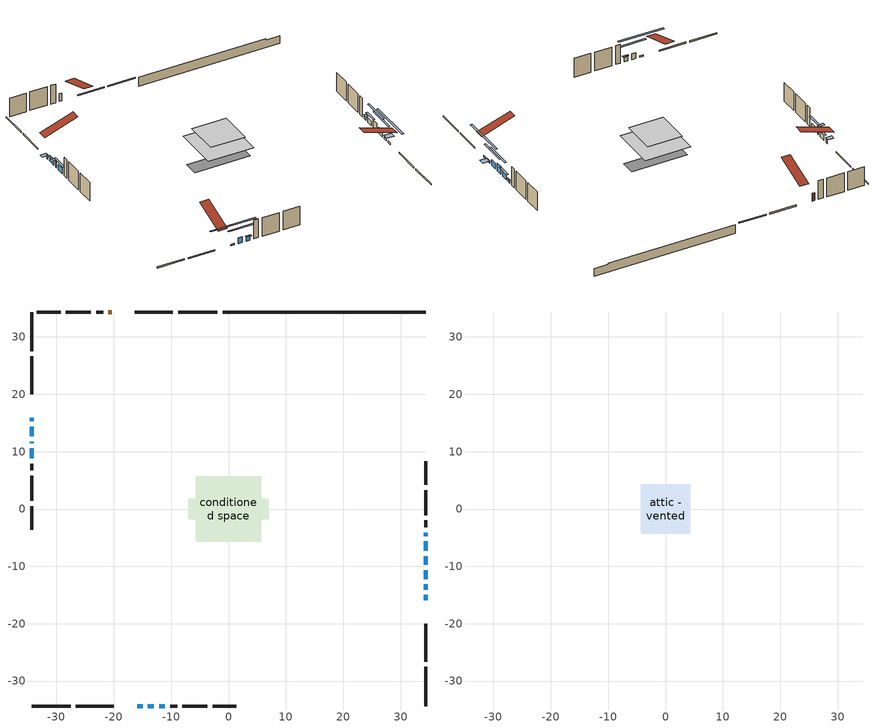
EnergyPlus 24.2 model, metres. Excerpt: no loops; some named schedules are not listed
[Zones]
conditioned space
 floor outside (Floor1 construction): -2.13,-2.13 -2.13,2.13 2.13,2.13 2.13,-2.13 z0.45
 floor adiabatic (AdiabaticFloorConstruction): -5.7,-5.7 -5.7,5.7 5.7,5.7 5.7,-5.7 z2.89
 floor foundation (Slab1 construction): -7.01,-1.83 -7.01,1.83 7.01,1.83 7.01,-1.83 z-1.88
 wall outside (RimJoist1 construction): -1.93,34.35 -8.75,34.35 / -34.35,-34.35 -27.53,-34.35 / -34.35,34.35 -34.35,27.53 / 34.35,-34.35 34.35,-27.53 z0.45:0.75
 wall outside (RimJoist2 construction): -9.68,34.35 -16.31,34.35 / -26.6,-34.35 -19.97,-34.35 / -34.35,26.6 -34.35,19.97 / 34.35,-26.6 34.35,-19.97 z0.45:0.75
 wall outside (AdiabaticWallConstruction 1): -20.38,34.35 -20.95,34.35 z0.45:2.48
 wall outside (AdiabaticWallConstruction): -34.35,15.91 -34.35,15.3 z0.45:1.42; -34.35,14.37 -34.35,12.67 / -34.35,10.56 -34.35,8.85 z0.45:1.8; 34.35,-15.91 34.35,-14.99 / 34.35,-14.06 34.35,-13.15 z0.45:0.96; -15.91,-34.35 -14.99,-34.35 z0.45:0.78; 34.35,-12.22 34.35,-10.67 / -14.06,-34.35 -13,-34.35 z0.45:1.95; 34.35,-9.74 34.35,-8.22 / -34.35,11.74 -34.35,11.48 z0.45:2.48; 34.35,-7.29 34.35,-5.64 z0.45:1.62; 34.35,-4.71 34.35,-4.12 z0.45:1.16; -12.07,-34.35 -11.1,-34.35 z0.45:1.57
 wall outside (Wall1 construction): -21.88,34.35 -23.07,34.35 / -10.17,-34.35 -8.98,-34.35 / -34.35,7.93 -34.35,6.73 / 34.35,-3.19 34.35,-2 z0.45:5.33
 wall outside (Wall2 construction): -24,34.35 -28.35,34.35 / -8.05,-34.35 -3.7,-34.35 / -34.35,5.8 -34.35,1.45 / 34.35,-1.07 34.35,3.28 z0.45:5.33
 wall outside (Wall3 construction): -29.28,34.35 -33.42,34.35 / -2.77,-34.35 1.38,-34.35 / -34.35,0.52 -34.35,-3.62 / 34.35,4.21 34.35,8.35 z0.45:5.33
 wall foundation (FoundationWall1 construction): -1,34.35,-1.88 -1,34.35,0.45 30.82,34.35,0.45 30.82,34.35,0.1 34.35,34.35,0.1 34.35,34.35,-1.88
 window (WindowConstruction 9): -34.35,15.91 -34.35,15.3 z0.45:1.42
 window (WindowConstruction 8): -34.35,14.37 -34.35,12.67 z0.45:1.8
 window (WindowConstruction 10): 34.35,-15.91 34.35,-14.99 z0.45:0.96
 window (WindowConstruction 11): 34.35,-14.06 34.35,-13.15 z0.45:0.96
 window (WindowConstruction 12): -15.91,-34.35 -14.99,-34.35 z0.45:0.78
 window (WindowConstruction): 34.35,-12.22 34.35,-10.67 z0.45:1.95
 window (WindowConstruction 1): 34.35,-9.74 34.35,-8.22 z0.45:2.48
 window (WindowConstruction 2): -14.06,-34.35 -13,-34.35 z0.45:1.95
 window (WindowConstruction 3): -34.35,11.74 -34.35,11.49 z0.45:2.48
 window (WindowConstruction 4): 34.35,-7.29 34.35,-5.64 z0.45:1.62
 window (WindowConstruction 5): 34.35,-4.71 34.35,-4.12 z0.45:1.16
 window (WindowConstruction 6): -12.07,-34.35 -11.1,-34.35 z0.45:1.57
 window (WindowConstruction 7): -34.35,10.56 -34.35,8.86 z0.45:1.8
 door (Door): -20.38,34.35 -20.95,34.35 z0.45:2.48
 ceiling adiabatic (AdiabaticFloorConstruction): 5.7,-5.7 5.7,5.7 -5.7,5.7 -5.7,-5.7 z2.89
attic - vented
 floor to conditioned space (Floor2 construction Reversed): -4.3,-4.3 -4.3,4.3 4.3,4.3 4.3,-4.3 z5.33
 roof outside (Roof1 construction): -19.45,34.35,5.33 -19.45,25.97,8.12 -17.24,25.97,8.12 -17.24,34.35,5.33; -16.84,-34.35,5.33 -16.84,-25.97,8.12 -19.05,-25.97,8.12 -19.05,-34.35,5.33; -34.35,16.84,5.33 -25.97,16.84,8.12 -25.97,19.05,8.12 -34.35,19.05,5.33; 34.35,-16.84,5.33 25.97,-16.84,8.12 25.97,-19.05,8.12 34.35,-19.05,5.33
shading: -34.35,15.1 -34.35,16.11 -35.87,16.11 -35.87,15.1 z1.62; -34.35,12.47 -34.35,14.57 -34.76,14.57 -34.76,12.47 z2; 34.35,-9.76 34.35,-21.14 34.76,-21.14 34.76,-9.76 z6.19; 34.35,-12.95 34.35,-14.26 36.18,-14.26 36.18,-12.95 z1.16; -9.76,-34.35 -21.14,-34.35 -21.14,-34.76 -9.76,-34.76 z6.01; 34.35,-8.03 34.35,-14.86 34.76,-14.86 34.76,-8.03 z4.59; 34.35,-5.58 34.35,-12.38 34.76,-12.38 34.76,-5.58 z5.12; -10.36,-34.35 -16.7,-34.35 -16.7,-34.76 -10.36,-34.76 z4.59; -34.35,11.28 -34.35,11.94 -35.87,11.94 -35.87,11.28 z2.68; 34.35,-4.83 34.35,-8.1 34.76,-8.1 34.76,-4.83 z2.43; 34.35,-3.92 34.35,-4.91 34.76,-4.91 34.76,-3.92 z1.36; -10.9,-34.35 -12.27,-34.35 -12.27,-34.76 -10.9,-34.76 z1.77; -34.35,7.74 -34.35,11.67 -34.76,11.67 -34.76,7.74 z2.92
[Building]
Building 1: Terrain=Suburbs
[Site:Location]
Toronto Intl AP_ON: Latitude {deg}=43.68; Longitude {deg}=-79.63; Time Zone {hr}=-5; Elevation {m}=173; Keep Site Location Information=Yes
[Site:GroundTemperature:Shallow]
4.59119, 2.66285, 2.50842, 3.42352, 7.09712, 10.7536, 13.9236, 15.9317, 16.1023, 14.4691, 11.3799, 7.83558
[Site:WaterMainsTemperature]
Calculation Method=Schedule; Temperature Schedule=mains temperature schedule
[Material] Roughness=Rough; Thermal Absorptance=0.9
Name | Thickness {m} | Conductivity {W/m-K} | Density {kg/m3} | Specific Heat {J/kg-K} | Solar Absorptance | Visible Absorptance
asphalt or fiberglass shingles | 0.00635 | 0.162714 | 1121.4 | 1465.45 | 0.4 | 0.4
ceiling loosefill ins | 0.169333 | 0.0480833 | 16.02 | 1046.75 | 0.7 | 0.7
ceiling stud and cavity | 0.1397 | 0.154052 | 65.682 | 1177.47 | 0.7 | 0.7
concrete 4.0 in. | 0.1016 | 1.803125 | 2242.8 | 837.4 | 0.7 | 0.7
concrete 8.0 in. | 0.2032 | 1.803125 | 2242.8 | 837.4 | 0.7 | 0.7
door material | 0.04445 | 0.053851 | 512.64 | 1214.23 | 0.7 | 0.7
exterior vertical ins | 0.0457286 | 0.029427 | 32.04 | 1214.23 | 0.7 | 0.7
floor covering | 0.0127 | 0.0433444 | 54.468 | 1339.84 | 0.6 | 0.6
floor rigid ins | 0.103632 | 0.029427 | 32.04 | 1214.23 | 0.7 | 0.7
floor rigid ins 1; wall rigid ins | 0.512978 | 0.029427 | 32.04 | 1214.23 | 0.7 | 0.7
floor stud and cavity | 0.1397 | 0.209778 | 92.3553 | 1139.71 | 0.7 | 0.7
floor stud and cavity 1 | 0.1397 | 1.75129 | 37.0049 | 1207.88 | 0.7 | 0.7
furniture material conditioned space 1 | 0.1524 | 0.115458 | 640.8 | 1214.23 | 0.6 | 0.6
gypsum board | 0.0127 | 0.160291 | 801 | 837.4 | 0.6 | 0.6
gypsum board 1 | 0.0127 | 0.160291 | 801 | 837.4 | 0.7 | 0.7
osb sheathing 0.5 in. | 0.0127 | 0.115458 | 512.64 | 1214.23 | 0.7 | 0.7
osb sheathing 0.75 in. | 0.01905 | 0.115458 | 512.64 | 1214.23 | 0.7 | 0.7
osb sheathing 2.0 in. | 0.0508 | 0.115458 | 512.64 | 1214.23 | 0.7 | 0.7
rim joist rigid ins | 0.051816 | 0.029427 | 32.04 | 1214.23 | 0.7 | 0.7
rim joist stud and cavity | 0.0508 | 0.0405436 | 125.044 | 1163.47 | 0.6 | 0.6
rim joist stud and cavity 1 | 0.0508 | 0.275866 | 125.044 | 1163.47 | 0.6 | 0.6
wall stud and cavity | 0.1397 | 0.0812893 | 139.0536 | 1170.24 | 0.7 | 0.7
wall stud and cavity 1 | 0.1397 | 0.0809575 | 139.0536 | 1170.24 | 0.7 | 0.7
wall stud and cavity 2 | 0.0889 | 0.380278 | 52.3479 | 1209.89 | 0.7 | 0.7
wall stud and cavity 3 | 0.0889 | 0.391764 | 83.0341 | 1211.67 | 0.7 | 0.7
wood siding | 0.0254 | 0.102417 | 544.68 | 1172.36 | 0.4 | 0.4
wood siding 1; wood siding 2; wood siding 3 | 0.0254 | 0.102417 | 544.68 | 1172.36 | 0.7 | 0.7
[WindowMaterial:SimpleGlazingSystem]
Name | U-Factor {W/m2-K} | Solar Heat Gain Coefficient
WindowMaterial | 2.90089 | 0.68
WindowMaterial 1 | 2.98606 | 0.58
WindowMaterial 10 | 3.05079 | 0.53
WindowMaterial 2 | 2.918492 | 0.67
WindowMaterial 3 | 3.1053 | 0.51
WindowMaterial 4 | 2.909975 | 0.68
WindowMaterial 5 | 2.99458 | 0.59
WindowMaterial 6 | 2.93666 | 0.65
WindowMaterial 7 | 2.90203 | 0.68
WindowMaterial 8 | 2.97584 | 0.61
WindowMaterial 9 | 2.99571 | 0.59
[Construction]
AdiabaticFloorConstruction: floor stud and cavity 1, floor rigid ins 1, osb sheathing 0.75 in., floor covering
AdiabaticWallConstruction: wood siding 2, wall rigid ins, wall stud and cavity 2, gypsum board
AdiabaticWallConstruction 1: wood siding 3, wall rigid ins, wall stud and cavity 2, gypsum board
Door: door material
Floor1 construction: floor stud and cavity, floor rigid ins, osb sheathing 0.75 in., floor covering
Floor2 construction Reversed: gypsum board, ceiling stud and cavity, ceiling loosefill ins
FoundationWall1 construction: concrete 8.0 in., gypsum board 1
furniture construction conditioned space 1: furniture material conditioned space 1
PartitionWallConstruction: gypsum board, wall stud and cavity 3, gypsum board
RimJoist1 construction: wood siding 1, rim joist rigid ins, osb sheathing 2.0 in., rim joist stud and cavity
RimJoist2 construction: wood siding 1, rim joist rigid ins, osb sheathing 2.0 in., rim joist stud and cavity 1
Roof1 construction: asphalt or fiberglass shingles
Slab1 construction: concrete 4.0 in.
Wall1 construction; Wall3 construction: wood siding, osb sheathing 0.5 in., wall stud and cavity, gypsum board
Wall2 construction: wood siding, osb sheathing 0.5 in., wall stud and cavity 1, gypsum board
WindowConstruction: WindowMaterial
WindowConstruction 1: WindowMaterial 1
WindowConstruction 10; WindowConstruction 11: WindowMaterial 9
WindowConstruction 12: WindowMaterial 10
WindowConstruction 2: WindowMaterial 2
WindowConstruction 3: WindowMaterial 3
WindowConstruction 4: WindowMaterial 4
WindowConstruction 5: WindowMaterial 5
WindowConstruction 6: WindowMaterial 6
WindowConstruction 7; WindowConstruction 8: WindowMaterial 7
WindowConstruction 9: WindowMaterial 8
[Zone] Multiplier=1; Part of Total Floor Area=Yes
Name | Volume {m3}
attic - vented | 33.6319
conditioned space | 469.7
[Space]
Name | Zone | Volume {m3}
attic - vented 1 | attic - vented | 33.6319
conditioned space 1 | conditioned space | 469.7
[ZoneInfiltration:EffectiveLeakageArea]
infil attic - vented 1: Zone or Space=attic - vented 1; Schedule=Always On Discrete; Effective Air Leakage Area {cm2}=3067.03; Stack Coefficient=0.000194371; Wind Coefficient=9.41966e-06
[ZoneMixing]
whole house fan mix: Zone or Space=attic - vented; Schedule=Always On Continuous; Design Flow Rate Calculation Method=Flow/Zone; Design Flow Rate {m3/s}=0; Source Zone or Space=conditioned space
[SurfaceProperty:ExposedFoundationPerimeter]
Slab1: Exposed Perimeter Calculation Method=TotalExposedPerimeter; Total Exposed Perimeter {m}=35.356
[InternalMass] Zone or ZoneList=conditioned space; Space or SpaceList=conditioned space 1
Name | Construction | Surface Area {m2}
furniture mass conditioned space 1 | furniture construction conditioned space 1 | 79.7159
partition wall mass | PartitionWallConstruction | 199.29
[Lights]
interior lighting: Zone or ZoneList or Space or SpaceList=conditioned space 1; Schedule=interior lighting schedule; Design Level Calculation Method=LightingLevel; Lighting Level {W}=343.2; Return Air Fraction=0; Fraction Radiant=0.6; Fraction Visible=0.2; Fraction Replaceable=1
[People]
occupants: Zone or ZoneList or Space or SpaceList=conditioned space 1; Number of People Schedule=occupants schedule; Number of People Calculation Method=People; Number of People=3; Fraction Radiant=0.314171; Sensible Heat Fraction=0.56303; Activity Level Schedule=occupants activity schedule; Carbon Dioxide Generation Rate {m3/s-W}=0; Enable ASHRAE 55 Comfort Warnings=No; Mean Radiant Temperature Calculation Type=EnclosureAveraged
[ElectricEquipment] Zone or ZoneList or Space or SpaceList=conditioned space 1; Design Level Calculation Method=EquipmentLevel
Name | Schedule | Design Level {W} | Fraction Latent | Fraction Radiant | Fraction Lost
clothes dryer | clothes dryer schedule | 140.772 | 0.015 | 0.081 | 0.85
clothes washer | clothes washer schedule | 32.1985 | 0.03 | 0.162 | 0.7
cooking range | cooking range schedule | 215.147 | 0.08 | 0.432 | 0.2
dishwasher | dishwasher schedule | 66.8632 | 0.3 | 0.18 | 0.4
fridge | fridge schedule | 72.9452 | 0 | 0.6 | 0
mech vent bath fan 0 | mech vent bath fan 0 schedule | 50.2 | 0 | 0 | 1
mech vent house fan | mech vent house fan schedule | 0.95 | 0 | 0 | 1
mech vent house fan cfis | mech vent house fan cfis schedule | 0 | 0 | 0 | 0
mech vent range fan 0 | mech vent range fan 0 schedule | 57 | 0 | 0 | 1
misc plug loads | misc plug loads schedule | 494.7 | 0.045 | 0.513 | 0.1
whole house fan | Always On Discrete | 0 | 0 | 0 | 1
[OtherEquipment] Zone or ZoneList or Space or SpaceList=conditioned space 1; Design Level Calculation Method=EquipmentLevel
Name | Fuel Type | Schedule | Design Level {W} | Fraction Latent | Fraction Radiant | Fraction Lost
clothes dryer 1 | Electricity | clothes dryer schedule | 0 | 0.015 | 0.081 | 0.85
cooking range 1 | Electricity | cooking range schedule | 0 | 0.08 | 0.432 | 0.2
general water use latent | None | general water use schedule | 62.594 | 1 | 0 | 0
general water use sensible | None | general water use schedule | -61.6891 | 0 | 0.6 | 0
mech vent house fan latent load | None | Always On Discrete | 0 | 1 | 0 | 0
mech vent house fan sensible load | None | Always On Discrete | 0 | 0 | 0 | 0
water heater energy adjustment1 | NaturalGas | Always On Discrete | 0.01 | 0 | 0 | 1
[ZoneInfiltration:DesignFlowRate] Zone or ZoneList or Space or SpaceList=conditioned space 1; Schedule=Always On Discrete; Design Flow Rate Calculation Method=Flow/Zone; Design Flow Rate {m3/s}=0
infil flow; natural vent flow; whole house fan flow
[AvailabilityManager:Scheduled]
central ac and furnace airloop Availability Manager: Schedule=Always On Discrete
[Foundation:Kiva]
Foundation Kiva 1: Initial Indoor Air Temperature {C}=18; Wall Height Above Grade {m}=0.450007; Wall Depth Below Slab {m}=0.2032; Custom Block Material Name 1=exterior vertical ins; Custom Block Depth 1 {m}=2.33001; Custom Block X Position 1 {m}=0.2159; Custom Block Z Position 1 {m}=0
[Foundation:Kiva:Settings]
Soil Conductivity {W/m-K}=0.849921; Soil Density {kg/m3}=1842.3; Soil Specific Heat {J/kg-K}=418.7; Ground Solar Absorptivity=0.9; Ground Thermal Absorptivity=0.9; Ground Surface Roughness {m}=0.03; Far-Field Width {m}=40; Deep-Ground Boundary Condition=ZeroFlux; Deep-Ground Depth {m}=40; Minimum Cell Dimension {m}=0.2; Maximum Cell Growth Coefficient=3; Simulation Timestep=Timestep
[Exterior:Lights]
exterior lighting: Schedule=exterior lighting schedule; Design Level {W}=75.6
[EnergyManagementSystem:GlobalVariable]
central_ac_and_furnace_airloop_Fan_RTF
infil_program_Qfan
infil_program_Qinf
natural_vent_program_Qnv
natural_vent_program_Qwhf
[EnergyManagementSystem:Sensor]
Name | Output:Variable or Output:Meter Index Key | Output:Variable or Output:Meter
airflow_gain | infil flow | Infiltration Sensible Heat Gain Energy
airflow_gain_1 | natural vent flow | Infiltration Sensible Heat Gain Energy
airflow_gain_2 | whole house fan flow | Infiltration Sensible Heat Gain Energy
airflow_loss | infil flow | Infiltration Sensible Heat Loss Energy
airflow_loss_1 | natural vent flow | Infiltration Sensible Heat Loss Energy
airflow_loss_2 | whole house fan flow | Infiltration Sensible Heat Loss Energy
clg_load_cond |  | Cooling:EnergyTransfer:Zone:CONDITIONED SPACE
clg_sp_s; clg_sp_s_1 | cooling setpoint | Schedule Value
clothes_dryer_exhaust_0_sch_s | clothes dryer exhaust 0 schedule | Schedule Value
cool_season | cooling season schedule | Schedule Value
htg_load_cond |  | Heating:EnergyTransfer:Zone:CONDITIONED SPACE
htg_sp_s; htg_sp_s_1 | heating setpoint | Schedule Value
ig_ee_conv | clothes dryer | Electric Equipment Convective Heating Energy
ig_ee_conv_2 | cooking range | Electric Equipment Convective Heating Energy
ig_ee_conv_4 | fridge | Electric Equipment Convective Heating Energy
ig_ee_conv_5 | misc plug loads | Electric Equipment Convective Heating Energy
ig_ee_conv_6 | whole house fan | Electric Equipment Convective Heating Energy
ig_ee_rad | clothes dryer | Electric Equipment Radiant Heating Energy
ig_ee_rad_2 | cooking range | Electric Equipment Radiant Heating Energy
ig_ee_rad_4 | fridge | Electric Equipment Radiant Heating Energy
ig_ee_rad_5 | misc plug loads | Electric Equipment Radiant Heating Energy
ig_ee_rad_6 | whole house fan | Electric Equipment Radiant Heating Energy
ig_lgt_conv | interior lighting | Lights Convective Heating Energy
ig_lgt_rad | interior lighting | Lights Radiant Heating Energy
ig_lgt_vis | interior lighting | Lights Visible Radiation Heating Energy
ig_oe_conv | clothes dryer 1 | Other Equipment Convective Heating Energy
ig_oe_conv_1 | cooking range 1 | Other Equipment Convective Heating Energy
ig_oe_conv_2 | general water use latent | Other Equipment Convective Heating Energy
ig_oe_conv_3 | general water use sensible | Other Equipment Convective Heating Energy
ig_oe_conv_4 | water heater energy adjustment1 | Other Equipment Convective Heating Energy
ig_oe_rad | clothes dryer 1 | Other Equipment Radiant Heating Energy
ig_oe_rad_1 | cooking range 1 | Other Equipment Radiant Heating Energy
ig_oe_rad_2 | general water use latent | Other Equipment Radiant Heating Energy
ig_oe_rad_3 | general water use sensible | Other Equipment Radiant Heating Energy
ig_oe_rad_4 | water heater energy adjustment1 | Other Equipment Radiant Heating Energy
ig_ppl_conv | occupants | People Convective Heating Energy
ig_ppl_rad | occupants | People Radiant Heating Energy
im_conv | furniture mass conditioned space 1 | Surface Inside Face Convection Heat Gain Energy
im_conv_1 | partition wall mass | Surface Inside Face Convection Heat Gain Energy
im_ig | furniture mass conditioned space 1 | Surface Inside Face Internal Gains Radiation Heat Gain Energy
im_ig_1 | partition wall mass | Surface Inside Face Internal Gains Radiation Heat Gain Energy
im_lgt | furniture mass conditioned space 1 | Surface Inside Face Lights Radiation Heat Gain Energy
im_lgt_1 | partition wall mass | Surface Inside Face Lights Radiation Heat Gain Energy
im_sol | furniture mass conditioned space 1 | Surface Inside Face Solar Radiation Heat Gain Energy
im_sol_1 | partition wall mass | Surface Inside Face Solar Radiation Heat Gain Energy
im_surf | furniture mass conditioned space 1 | Surface Inside Face Net Surface Thermal Radiation Heat Gain Energy
im_surf_1 | partition wall mass | Surface Inside Face Net Surface Thermal Radiation Heat Gain Energy
mech_vent_bath_fan_0_sch_s | mech vent bath fan 0 schedule | Schedule Value
mech_vent_range_fan_0_sch_s | mech vent range fan 0 schedule | Schedule Value
mv_conv | mech vent bath fan 0 | Electric Equipment Convective Heating Energy
mv_conv_1 | mech vent house fan | Electric Equipment Convective Heating Energy
mv_conv_2 | mech vent house fan cfis | Electric Equipment Convective Heating Energy
mv_conv_3 | mech vent range fan 0 | Electric Equipment Convective Heating Energy
mv_conv_4 | mech vent house fan latent load | Other Equipment Convective Heating Energy
mv_conv_5 | mech vent house fan sensible load | Other Equipment Convective Heating Energy
mv_rad | mech vent bath fan 0 | Electric Equipment Radiant Heating Energy
mv_rad_1 | mech vent house fan | Electric Equipment Radiant Heating Energy
mv_rad_2 | mech vent house fan cfis | Electric Equipment Radiant Heating Energy
mv_rad_3 | mech vent range fan 0 | Electric Equipment Radiant Heating Energy
mv_rad_4 | mech vent house fan latent load | Other Equipment Radiant Heating Energy
mv_rad_5 | mech vent house fan sensible load | Other Equipment Radiant Heating Energy
natural_vent_s | natural vent schedule | Schedule Value
out_pb_s |  | Site Outdoor Air Barometric Pressure
out_wt_s |  | Site Outdoor Air Humidity Ratio
site_vw_s |  | Site Wind Speed
ss_back_out | Window1 | Surface Window Shortwave from Zone Back Out Window Heat Transfer Rate
ss_back_out_1 | Window10 | Surface Window Shortwave from Zone Back Out Window Heat Transfer Rate
ss_back_out_10 | Window7 | Surface Window Shortwave from Zone Back Out Window Heat Transfer Rate
ss_back_out_11 | Window8 | Surface Window Shortwave from Zone Back Out Window Heat Transfer Rate
ss_back_out_12 | Window9 | Surface Window Shortwave from Zone Back Out Window Heat Transfer Rate
ss_back_out_2 | Window11 | Surface Window Shortwave from Zone Back Out Window Heat Transfer Rate
ss_back_out_3 | Window12 | Surface Window Shortwave from Zone Back Out Window Heat Transfer Rate
ss_back_out_4 | Window13 | Surface Window Shortwave from Zone Back Out Window Heat Transfer Rate
ss_back_out_5 | Window2 | Surface Window Shortwave from Zone Back Out Window Heat Transfer Rate
ss_back_out_6 | Window3 | Surface Window Shortwave from Zone Back Out Window Heat Transfer Rate
ss_back_out_7 | Window4 | Surface Window Shortwave from Zone Back Out Window Heat Transfer Rate
ss_back_out_8 | Window5 | Surface Window Shortwave from Zone Back Out Window Heat Transfer Rate
ss_back_out_9 | Window6 | Surface Window Shortwave from Zone Back Out Window Heat Transfer Rate
ss_conv | Door1 | Surface Inside Face Convection Heat Gain Energy
ss_conv_1 | Window1 | Surface Inside Face Convection Heat Gain Energy
ss_conv_10 | Window6 | Surface Inside Face Convection Heat Gain Energy
ss_conv_11 | Window7 | Surface Inside Face Convection Heat Gain Energy
ss_conv_12 | Window8 | Surface Inside Face Convection Heat Gain Energy
ss_conv_13 | Window9 | Surface Inside Face Convection Heat Gain Energy
ss_conv_2 | Window10 | Surface Inside Face Convection Heat Gain Energy
ss_conv_3 | Window11 | Surface Inside Face Convection Heat Gain Energy
ss_conv_4 | Window12 | Surface Inside Face Convection Heat Gain Energy
ss_conv_5 | Window13 | Surface Inside Face Convection Heat Gain Energy
ss_conv_6 | Window2 | Surface Inside Face Convection Heat Gain Energy
ss_conv_7 | Window3 | Surface Inside Face Convection Heat Gain Energy
ss_conv_8 | Window4 | Surface Inside Face Convection Heat Gain Energy
ss_conv_9 | Window5 | Surface Inside Face Convection Heat Gain Energy
ss_ig | Door1 | Surface Inside Face Internal Gains Radiation Heat Gain Energy
ss_ig_1 | Window1 | Surface Inside Face Internal Gains Radiation Heat Gain Energy
ss_ig_10 | Window6 | Surface Inside Face Internal Gains Radiation Heat Gain Energy
ss_ig_11 | Window7 | Surface Inside Face Internal Gains Radiation Heat Gain Energy
ss_ig_12 | Window8 | Surface Inside Face Internal Gains Radiation Heat Gain Energy
ss_ig_13 | Window9 | Surface Inside Face Internal Gains Radiation Heat Gain Energy
ss_ig_2 | Window10 | Surface Inside Face Internal Gains Radiation Heat Gain Energy
ss_ig_3 | Window11 | Surface Inside Face Internal Gains Radiation Heat Gain Energy
ss_ig_4 | Window12 | Surface Inside Face Internal Gains Radiation Heat Gain Energy
ss_ig_5 | Window13 | Surface Inside Face Internal Gains Radiation Heat Gain Energy
ss_ig_6 | Window2 | Surface Inside Face Internal Gains Radiation Heat Gain Energy
ss_ig_7 | Window3 | Surface Inside Face Internal Gains Radiation Heat Gain Energy
ss_ig_8 | Window4 | Surface Inside Face Internal Gains Radiation Heat Gain Energy
ss_ig_9 | Window5 | Surface Inside Face Internal Gains Radiation Heat Gain Energy
ss_lgt | Door1 | Surface Inside Face Lights Radiation Heat Gain Energy
ss_sol | Door1 | Surface Inside Face Solar Radiation Heat Gain Energy
ss_surf | Door1 | Surface Inside Face Net Surface Thermal Radiation Heat Gain Energy
ss_surf_1 | Window1 | Surface Inside Face Net Surface Thermal Radiation Heat Gain Energy
ss_surf_10 | Window6 | Surface Inside Face Net Surface Thermal Radiation Heat Gain Energy
ss_surf_11 | Window7 | Surface Inside Face Net Surface Thermal Radiation Heat Gain Energy
ss_surf_12 | Window8 | Surface Inside Face Net Surface Thermal Radiation Heat Gain Energy
ss_surf_13 | Window9 | Surface Inside Face Net Surface Thermal Radiation Heat Gain Energy
ss_surf_2 | Window10 | Surface Inside Face Net Surface Thermal Radiation Heat Gain Energy
ss_surf_3 | Window11 | Surface Inside Face Net Surface Thermal Radiation Heat Gain Energy
ss_surf_4 | Window12 | Surface Inside Face Net Surface Thermal Radiation Heat Gain Energy
ss_surf_5 | Window13 | Surface Inside Face Net Surface Thermal Radiation Heat Gain Energy
ss_surf_6 | Window2 | Surface Inside Face Net Surface Thermal Radiation Heat Gain Energy
ss_surf_7 | Window3 | Surface Inside Face Net Surface Thermal Radiation Heat Gain Energy
ss_surf_8 | Window4 | Surface Inside Face Net Surface Thermal Radiation Heat Gain Energy
ss_surf_9 | Window5 | Surface Inside Face Net Surface Thermal Radiation Heat Gain Energy
ss_trans_in | Window1 | Surface Window Transmitted Solar Radiation Rate
ss_trans_in_1 | Window10 | Surface Window Transmitted Solar Radiation Rate
ss_trans_in_10 | Window7 | Surface Window Transmitted Solar Radiation Rate
ss_trans_in_11 | Window8 | Surface Window Transmitted Solar Radiation Rate
ss_trans_in_12 | Window9 | Surface Window Transmitted Solar Radiation Rate
ss_trans_in_2 | Window11 | Surface Window Transmitted Solar Radiation Rate
ss_trans_in_3 | Window12 | Surface Window Transmitted Solar Radiation Rate
ss_trans_in_4 | Window13 | Surface Window Transmitted Solar Radiation Rate
ss_trans_in_5 | Window2 | Surface Window Transmitted Solar Radiation Rate
ss_trans_in_6 | Window3 | Surface Window Transmitted Solar Radiation Rate
ss_trans_in_7 | Window4 | Surface Window Transmitted Solar Radiation Rate
ss_trans_in_8 | Window5 | Surface Window Transmitted Solar Radiation Rate
ss_trans_in_9 | Window6 | Surface Window Transmitted Solar Radiation Rate
